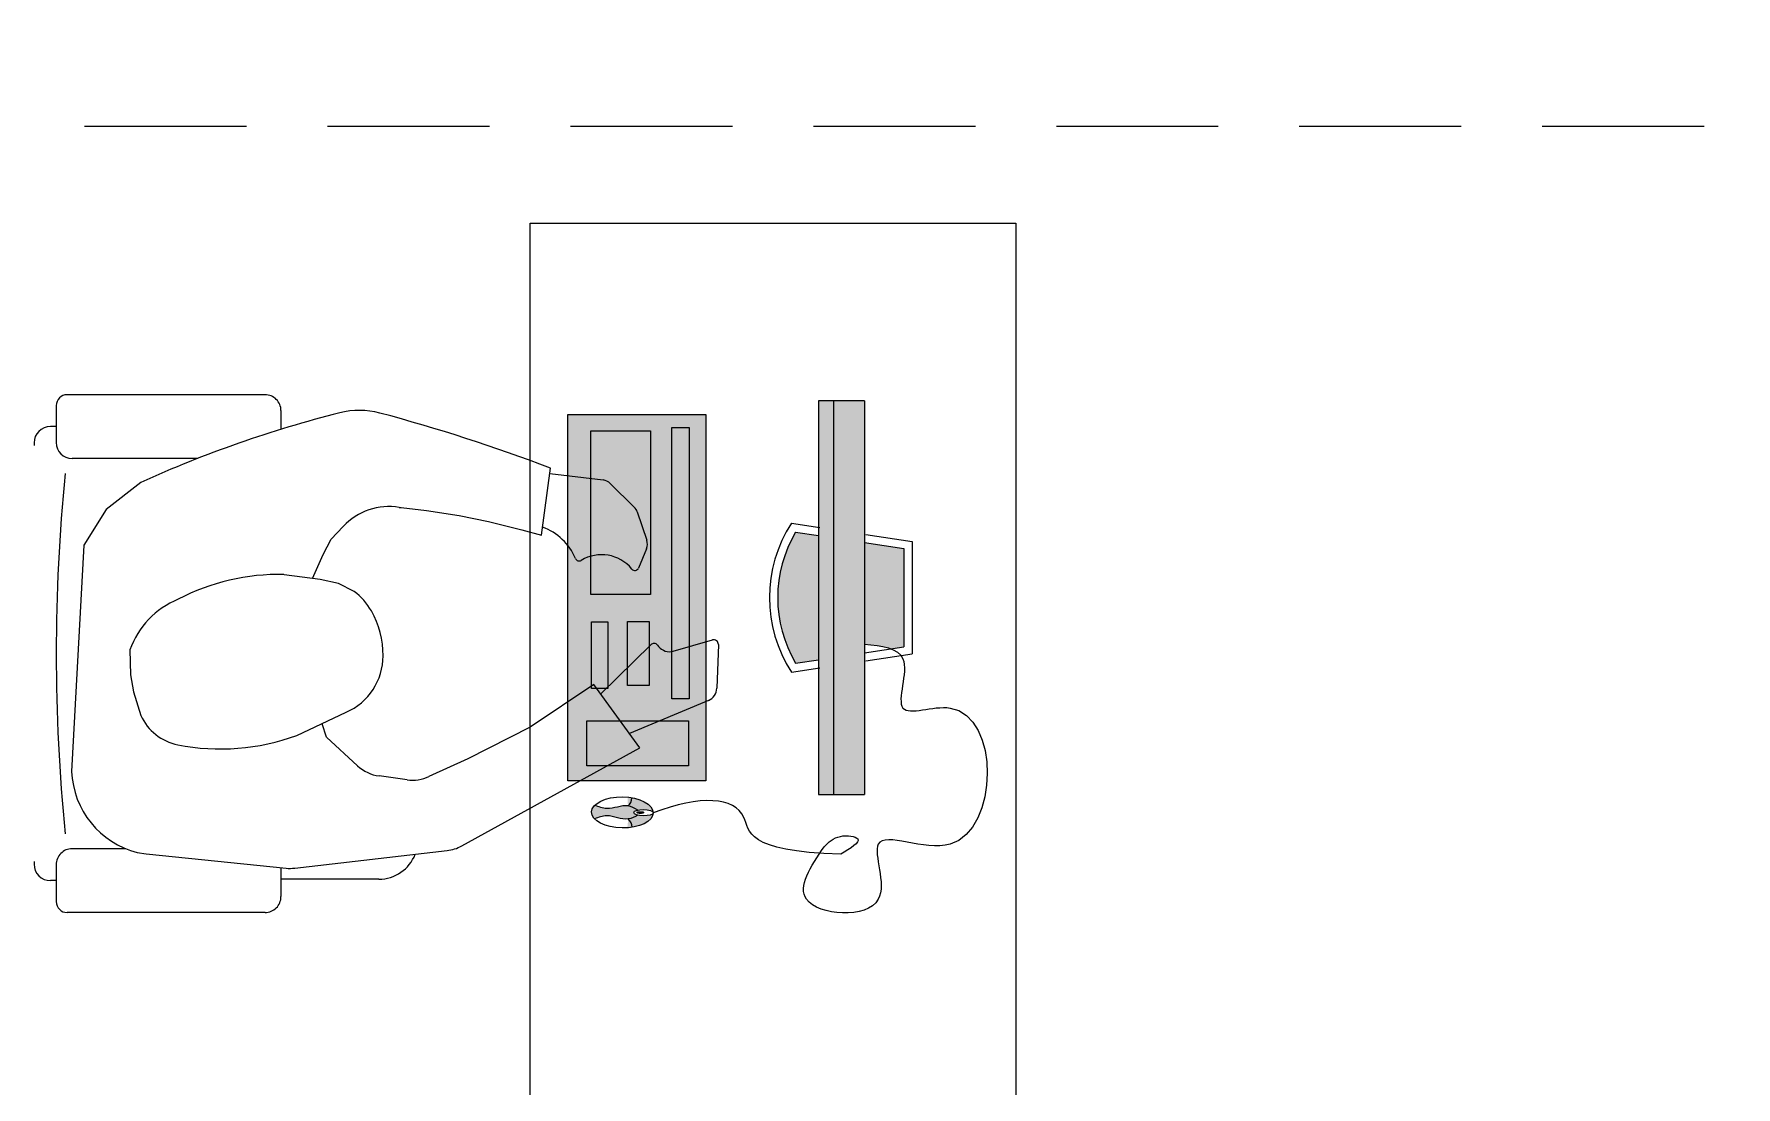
# Model space of a CAD drawing. Extents: x 11034434 to 11724204, y -4674497 to -3911811.
# Drawn here: x 11640632 to 11642733, y -4548749 to -4547449 of the extents above; entities that cross this region are included whole.
import ezdxf

# ---------------------------------------------------------------- set-up
doc = ezdxf.new("R2010")
doc.units = 0
doc.header["$MEASUREMENT"] = 0
doc.linetypes.add('HIDDEN', pattern=[0.375, 0.25, -0.125])
doc.layers.get('0').update_dxf_attribs({"color": 251, "linetype": 'CONTINUOUS'})
doc.layers.add('BEAM', color=251, linetype='CONTINUOUS')
doc.layers.add('HATCH', color=251, linetype='CONTINUOUS')

msp = doc.modelspace()

# ---------------------------------------------------------------- hatches: boundary and pattern name
h = msp.add_hatch(color=254)
h.dxf.hatch_style = 1
h.set_gradient(color1=(209, 209, 209), color2=(191, 191, 191), one_color=1, tint=0.75, name='INVCYLINDER')
h.paths.add_polyline_path([(11641600.3708011, -4547902.137563901), (11641618.61672184, -4547902.137563901), (11641618.61672419, -4548388.13756382), (11641600.3708011, -4548388.137563907)])
h = msp.add_hatch(color=256)
h.dxf.hatch_style = 1
h.paths.add_polyline_path([(11641657.11264259, -4548388.137563634), (11641657.11264259, -4547902.137563901), (11641618.61672184, -4547902.137563901), (11641618.61672419, -4548388.137563819)])
h = msp.add_hatch(color=256)
h.dxf.hatch_style = 1
h.paths.add_polyline_path([(11641439.92919896, -4548352.95401556), (11641439.92919896, -4548297.28719237), (11641314.08792769, -4548297.28719237), (11641314.08792769, -4548352.95401556)], flags=16)
h.paths.add_polyline_path([(11641392.89391122, -4548141.14635751), (11641392.89391122, -4547939.03119705), (11641319.20228365, -4547939.03119705), (11641319.20228365, -4548141.14635751)], flags=0)
h.paths.add_polyline_path([(11641440.64891102, -4548270.129923973), (11641440.64891102, -4547935.229589286), (11641419.23002361, -4547935.229589286), (11641419.23002361, -4548270.129923973)], flags=16)
h.paths.add_polyline_path([(11641460.99677777, -4548371.368083879), (11641460.99677777, -4547918.907043928), (11641290.59859594, -4547918.907043928), (11641290.59859594, -4548371.368083879)])
h.paths.add_polyline_path([(11641391.15260102, -4548253.494533481), (11641364.48313216, -4548253.494533481), (11641364.48313216, -4548174.720651167), (11641391.15260102, -4548174.720651167)], flags=0)
h.paths.add_polyline_path([(11641419.23002361, -4547935.229589286), (11641440.64891102, -4547935.229589286), (11641440.64891102, -4548270.129923973), (11641419.23002361, -4548270.129923973)], flags=0)
h.paths.add_polyline_path([(11641339.95668212, -4548257.18604481), (11641320.14105259, -4548257.18604481), (11641320.14105259, -4548175.134534381), (11641339.95668212, -4548175.134534381)], flags=16)
h.paths.add_polyline_path([(11641439.92919896, -4548297.28719237), (11641439.92919896, -4548352.95401556), (11641314.08792769, -4548352.95401556), (11641314.08792769, -4548297.28719237)], flags=0)
h.paths.add_polyline_path([(11641392.89391122, -4548141.14635751), (11641319.20228365, -4548141.14635751), (11641319.20228365, -4547939.03119705), (11641392.89391122, -4547939.03119705)], flags=16)
h.paths.add_polyline_path([(11641391.15260102, -4548253.494533481), (11641391.15260102, -4548174.720651167), (11641364.48313216, -4548174.720651167), (11641364.48313216, -4548253.494533481)], flags=16)
h = msp.add_hatch(color=254)
h.dxf.hatch_style = 1
h.set_gradient(color1=(209, 209, 209), color2=(191, 191, 191), one_color=1, tint=0.75, name='INVCYLINDER')
h.paths.add_polyline_path([(11641439.92919896, -4548352.95401556), (11641439.92919896, -4548297.28719237), (11641314.08792769, -4548297.28719237), (11641314.08792769, -4548352.95401556)])
h.paths.add_polyline_path([(11641392.89391122, -4548141.14635751), (11641392.89391122, -4547939.03119705), (11641319.20228365, -4547939.03119705), (11641319.20228365, -4548141.14635751)])
h.paths.add_polyline_path([(11641440.64891102, -4548270.129923973), (11641440.64891102, -4547935.229589286), (11641419.23002361, -4547935.229589286), (11641419.23002361, -4548270.129923973)])
h.paths.add_polyline_path([(11641391.15260102, -4548253.494533481), (11641391.15260102, -4548174.720651167), (11641364.48313216, -4548174.720651167), (11641364.48313216, -4548253.494533481)])
h.paths.add_polyline_path([(11641339.95668212, -4548257.18604481), (11641339.95668212, -4548175.134534381), (11641320.14105259, -4548175.134534381), (11641320.14105259, -4548257.18604481)])
h = msp.add_hatch(color=256)
h.dxf.hatch_style = 1
h.paths.add_polyline_path([(11641571.99988035, -4548226.137563905), (11641600.3708011, -4548221.841629386), (11641600.3708011, -4548068.433498422), (11641571.99988035, -4548064.137563902, 0.2729957283025981)])
edge = h.paths.add_edge_path()
edge.add_spline(control_points=[(11641657.11264259, -4548202.748937412), (11641668.91019495, -4548203.878378524), (11641680.7077473, -4548205.007819637), (11641689.76959796, -4548208.304833001)], knot_values=[0, 0, 0, 0, 28.67475405181993, 28.67475405181993, 28.67475405181993, 28.67475405181993], degree=3, periodic=0)
edge.add_line((11641689.76959796, -4548208.304833001), (11641705.73356334, -4548205.887563905))
edge.add_line((11641705.73356334, -4548205.887563905), (11641705.73356334, -4548084.387563903))
edge.add_line((11641705.73356334, -4548084.387563903), (11641657.11264259, -4548077.025367461))
edge.add_line((11641657.11264259, -4548077.025367462), (11641657.11264259, -4548202.748937412))
h = msp.add_hatch(color=256)
h.dxf.hatch_style = 1
edge = h.paths.add_edge_path()
edge.add_arc((11641356.72092587, -4548428.57557889), 13.2539179130793, -0.7401254989600261, 49.46152777128083, ccw=False)
edge.add_ellipse((11641358.12687175, -4548410.415871186), major_axis=(-38.00888260555163, 0.525802816762095), ratio=0.5040939593623253, start_angle=468.5600004429119, end_angle=539.9999999930382)
edge.add_ellipse((11641384.10289673, -4548410.755760269), major_axis=(-12.032857611418, 0.1859137336754329), ratio=0.3216880064047317, start_angle=1.1368683772161603e-13, end_angle=179.9999999586489, ccw=False)
edge.add_ellipse((11641384.10289673, -4548410.755760269), major_axis=(-12.032857611418, 0.1859137336754329), ratio=0.3216880064047317, start_angle=179.9999999586489, end_angle=360, ccw=False)
edge.add_ellipse((11641358.12687175, -4548410.415871186), major_axis=(-38.00888260555163, 0.525802816762095), ratio=0.5040939593623253, start_angle=539.9999999930382, end_angle=612.3013535175419)
edge.add_arc((11641356.7022863, -4548392.131947191), 13.23356822491556, 308.5527937519682, 359.17477029216764, ccw=False)
edge.add_spline(control_points=[(11641364.94991563, -4548402.481050448), (11641356.5641232, -4548401.199742973), (11641342.11782063, -4548408.9205998), (11641328.87754228, -4548403.576482235), (11641324.01276223, -4548401.612931627)], knot_values=[0.4694720371276528, 0.4694720371276528, 0.4694720371276528, 0.4694720371276528, 1.407483953357447, 1.952313826482736, 1.952313826482736, 1.952313826482736, 1.952313826482736], degree=3, periodic=0)
edge.add_ellipse((11641358.12687175, -4548410.415871186), major_axis=(-38.00888260555163, 0.525802816762095), ratio=0.5040939593623253, start_angle=334.2319715187709, end_angle=385.7680284961758)
edge.add_spline(control_points=[(11641323.78230906, -4548418.271775203), (11641328.69640569, -4548416.446759037), (11641342.26213381, -4548411.408666572), (11641356.76806778, -4548419.767540161), (11641365.33542233, -4548418.503002722)], knot_values=[0.4506270724667458, 0.4506270724667458, 0.4506270724667458, 0.4506270724667458, 0.9954569455912964, 1.954670338081569, 1.954670338081569, 1.954670338081569, 1.954670338081569], degree=3, periodic=0)
h = msp.add_hatch(color=256)
h.dxf.hatch_style = 1
edge = h.paths.add_edge_path()
edge.add_ellipse((11641380.25174394, -4548410.572097287), major_axis=(-4.098024485273234, 0.02806017541154782), ratio=0.2661020917250116, start_angle=0, end_angle=359.9999999999999)
at = {"layer": 'HATCH', "ltscale": 500}
h = msp.add_hatch(color=251, dxfattribs=at)
h.dxf.hatch_style = 1
h.paths.add_polyline_path([(11633363.99999977, -4566322.999999946), (11633664.00000006, -4566322.999999946), (11633664.00000006, -4567222.999999944), (11633363.99999977, -4567222.999999944)])
h.paths.add_polyline_path([(11676774, -4570187.999999941), (11677673.99999971, -4570187.999999941), (11677673.99999971, -4570487.99999994), (11676774, -4570487.99999994)])
h.paths.add_polyline_path([(11651189.00000004, -4576252.999999931), (11651488.99999974, -4576252.999999931), (11651488.99999974, -4577153.000869563), (11651189.00000004, -4577153.000869563)])
h.paths.add_polyline_path([(11673573.99999971, -4576252.999999931), (11674173.99999971, -4576252.999999931), (11674173.99999971, -4576552.999999931), (11673573.99999971, -4576552.999999931)])
h.paths.add_polyline_path([(11629934.00000007, -4558132.999999955), (11630684.00000007, -4558132.999999955), (11630684.00000007, -4558432.999999956), (11629934.00000007, -4558432.999999956)])
h.paths.add_polyline_path([(11629934.00000007, -4561662.99999995), (11630834.00000007, -4561662.99999995), (11630834.00000007, -4561962.999999952), (11629934.00000007, -4561962.999999952)])
h.paths.add_polyline_path([(11666915.73913033, -4576152.999999933), (11667744.00000002, -4576152.999999933), (11667744.00000002, -4576452.999999931), (11666915.73913033, -4576452.999999931)])
h.paths.add_polyline_path([(11643159.00000005, -4575552.999130301), (11643459.00000005, -4575552.999130301), (11643459.00000005, -4576452.999999931), (11643159.00000005, -4576452.999999931)])
h.paths.add_polyline_path([(11636988.99999976, -4575702.999130301), (11637289.00000006, -4575702.999130301), (11637289.00000006, -4576452.999999931), (11636988.99999976, -4576452.999999931)])
h.paths.add_polyline_path([(11636664.00000006, -4576477.999999931), (11636964.00000006, -4576477.999999931), (11636964.00000006, -4577228.000869563), (11636664.00000006, -4577228.000869563)])
h.paths.add_polyline_path([(11629934.00000007, -4547262.99999997), (11630684.00000007, -4547262.99999997), (11630684.00000007, -4547562.999999971), (11629934.00000007, -4547562.999999971)])
h.paths.add_polyline_path([(11676774, -4547262.999999972), (11677673.9999997, -4547262.999999972), (11677673.9999997, -4547562.99999997), (11676774, -4547562.99999997)])
h.paths.add_polyline_path([(11629834.00000007, -4566322.999999946), (11630133.99999977, -4566322.999999946), (11630133.99999977, -4567222.999999944), (11629834.00000007, -4567222.999999944)])
h.paths.add_polyline_path([(11636664.00000006, -4575702.999130301), (11636964.00000006, -4575702.999130301), (11636964.00000006, -4576452.999999931), (11636664.00000006, -4576452.999999931)])
h.paths.add_polyline_path([(11676673.99999971, -4533532.999999992), (11676974.00000001, -4533532.999999992), (11676974.00000001, -4532554.73913046), (11676673.99999971, -4532554.73913046)])
h.paths.add_polyline_path([(11629934.00000007, -4554532.999999962), (11630684.00000007, -4554532.999999962), (11630684.00000007, -4554832.999999962), (11629934.00000007, -4554832.999999962)])
h.paths.add_polyline_path([(11658389.00000003, -4576252.999999931), (11658689.00000003, -4576252.999999931), (11658689.00000003, -4577153.000869563), (11658389.00000003, -4577153.000869563)])
h.paths.add_polyline_path([(11676774, -4527302.999999999), (11677673.99999971, -4527302.999999999), (11677673.99999971, -4527602.999999998), (11676774, -4527602.999999998)])
h.paths.add_polyline_path([(11676774, -4543662.999999977), (11677673.9999997, -4543662.999999977), (11677673.9999997, -4543962.999999977), (11676774, -4543962.999999977)])
h.paths.add_polyline_path([(11629934.00000007, -4550932.999999965), (11630684.00000007, -4550932.999999965), (11630684.00000007, -4551232.999999966), (11629934.00000007, -4551232.999999966)])
h.paths.add_polyline_path([(11661988.99999973, -4570222.999999939), (11662289.00000003, -4570222.999999939), (11662289.00000003, -4571123.000869571), (11661988.99999973, -4571123.000869571)])
h.paths.add_polyline_path([(11676774, -4550932.999999966), (11677673.99999971, -4550932.999999966), (11677673.99999971, -4551232.999999966), (11676774, -4551232.999999966)])
h.paths.add_polyline_path([(11634979.00000006, -4536532.999999987), (11635278.99999976, -4536532.999999987), (11635278.99999976, -4537133.000869619), (11634979.00000006, -4537133.000869619)])
h.paths.add_polyline_path([(11629934.00000011, -4536532.999999987), (11630834.00000007, -4536532.999999987), (11630834.00000007, -4536832.999999987), (11629934.00000011, -4536832.999999987)])
h.paths.add_polyline_path([(11676774.00000001, -4536532.999999987), (11677573.99999971, -4536532.999999987), (11677573.99999971, -4536832.999999987), (11676774.00000001, -4536832.999999987)])
h.paths.add_polyline_path([(11673573.99999971, -4565262.999999948), (11674272.90005661, -4565262.999999948), (11674272.90005661, -4565562.999999946), (11673573.99999971, -4565562.999999946)])
h.paths.add_polyline_path([(11670744.00000001, -4576152.999999933), (11671572.26086939, -4576152.999999933), (11671572.26086939, -4576452.999999931), (11670744.00000001, -4576452.999999931)])
h.paths.add_polyline_path([(11676774, -4558132.999999957), (11677673.99999971, -4558132.999999957), (11677673.99999971, -4558432.999999956), (11676774, -4558432.999999956)])
h.paths.add_polyline_path([(11634979.00000006, -4532932.999130362), (11635278.99999976, -4532932.999130362), (11635278.99999976, -4533532.99999999), (11634979.00000006, -4533532.99999999)])
h.paths.add_polyline_path([(11635304.00000036, -4532932.999130362), (11635604.00000006, -4532932.999130362), (11635604.00000006, -4533532.99999999), (11635304.00000036, -4533532.99999999)])
h.paths.add_polyline_path([(11631314.00000006, -4532632.99913051), (11631613.99999976, -4532632.99913051), (11631613.99999976, -4533532.999999992), (11631314.00000006, -4533532.999999992)])
h.paths.add_polyline_path([(11676774, -4576152.999999933), (11677673.9999997, -4576152.999999933), (11677673.9999997, -4576452.999999931), (11676774, -4576452.999999931)])
h.paths.add_polyline_path([(11649423.99999975, -4525002.99913052), (11649723.99999945, -4525002.99913052), (11649723.99999945, -4525903.000000002), (11649423.99999975, -4525903.000000002)])
h.paths.add_polyline_path([(11655453.99999973, -4525002.999130519), (11655753.99999943, -4525002.999130519), (11655753.99999943, -4525903), (11655453.99999973, -4525903)])
h.paths.add_polyline_path([(11633363.99999977, -4575702.999130301), (11633664.00000006, -4575702.999130301), (11633664.00000006, -4576452.999999931), (11633363.99999977, -4576452.999999931)])
h.paths.add_polyline_path([(11635304.00000036, -4536532.999999987), (11635604.00000006, -4536532.999999987), (11635604.00000006, -4537133.000869619), (11635304.00000036, -4537133.000869619)])
h.paths.add_polyline_path([(11646124.00000005, -4525002.999130519), (11646423.99999975, -4525002.999130519), (11646423.99999975, -4525903.000000002), (11646124.00000005, -4525903.000000002)])
h.paths.add_polyline_path([(11631314.00000006, -4526752.999130517), (11631613.99999977, -4526752.999130517), (11631613.99999977, -4527502.999999999), (11631314.00000006, -4527502.999999999)])
h.paths.add_polyline_path([(11634979.00000006, -4540132.999999981), (11635278.99999976, -4540132.999999981), (11635278.99999976, -4540733.000869613), (11634979.00000006, -4540733.000869613)])
h.paths.add_polyline_path([(11635304.00000036, -4540733.000869613), (11635604.00000006, -4540733.000869613), (11635604.00000006, -4540132.999999983), (11635304.00000036, -4540132.999999983)])
h.paths.add_polyline_path([(11633363.99999977, -4561212.999999952), (11633664.00000006, -4561212.999999952), (11633664.00000006, -4561962.99999995), (11633363.99999977, -4561962.99999995)])
h.paths.add_polyline_path([(11634979.00000006, -4526752.999130517), (11635278.99999976, -4526752.999130517), (11635278.99999976, -4527502.999999999), (11634979.00000006, -4527502.999999999)])
h.paths.add_polyline_path([(11632913.99913013, -4576477.999999931), (11633664.00000006, -4576477.999999931), (11633664.00000006, -4576777.999999931), (11632913.99913013, -4576777.999999931)])
h.paths.add_polyline_path([(11661988.99999973, -4576252.999999931), (11662289.00000002, -4576252.999999931), (11662289.00000002, -4577153.000869563), (11661988.99999973, -4577153.000869563)])
h.paths.add_polyline_path([(11633363.99999977, -4570222.99999994), (11633664.00000006, -4570222.99999994), (11633664.00000006, -4570973.00086957), (11633363.99999977, -4570973.00086957)])
h.paths.add_polyline_path([(11654789.00000003, -4576252.999999931), (11655089.00000003, -4576252.999999931), (11655089.00000003, -4577153.000869563), (11654789.00000003, -4577153.000869563)])
h.paths.add_polyline_path([(11676774, -4540132.999999983), (11677673.99999971, -4540132.999999983), (11677673.99999971, -4540432.999999982), (11676774, -4540432.999999982)])
h.paths.add_polyline_path([(11629934.00000007, -4543662.999999977), (11630684.00000007, -4543662.999999977), (11630684.00000007, -4543962.999999977), (11629934.00000007, -4543962.999999977)])
h.paths.add_polyline_path([(11670744.00000001, -4576477.999999931), (11671344.00086964, -4576477.999999931), (11671344.00086964, -4576777.999999931), (11670744.00000001, -4576777.999999931)])
h.paths.add_polyline_path([(11629658.99956525, -4576477.999999931), (11630409.00043458, -4576477.999999931), (11630409.00043458, -4576777.999999931), (11629658.99956525, -4576777.999999931)])
h.paths.add_polyline_path([(11667143.99913009, -4576477.999999931), (11667744.00000002, -4576477.999999931), (11667744.00000002, -4576777.999999931), (11667143.99913009, -4576777.999999931)])
h.paths.add_polyline_path([(11630834.00000007, -4540132.999999981), (11629934.00000041, -4540132.999999981), (11629934.00000041, -4540432.999999981), (11630834.00000007, -4540432.999999981)])
h.paths.add_polyline_path([(11643159.00000005, -4570222.999999939), (11643459.00000005, -4570222.999999939), (11643459.00000005, -4571123.00086957), (11643159.00000005, -4571123.00086957)])
h.paths.add_polyline_path([(11647589.00000004, -4576252.999999931), (11647889.00000004, -4576252.999999931), (11647889.00000004, -4577153.000869563), (11647589.00000004, -4577153.000869563)])
h.paths.add_polyline_path([(11667443.99999972, -4570222.999999941), (11667744.00000002, -4570222.999999941), (11667744.00000002, -4571123.000869571), (11667443.99999972, -4571123.000869571)])
h.paths.add_polyline_path([(11676774, -4561662.999999952), (11677673.9999997, -4561662.999999952), (11677673.9999997, -4561962.999999952), (11676774, -4561962.999999952)])
h.paths.add_polyline_path([(11676774, -4566922.999999945), (11677752.26086939, -4566922.999999945), (11677752.26086939, -4567222.999999944), (11676774, -4567222.999999944)])
h.paths.add_polyline_path([(11637734.00000006, -4526602.999130368), (11638034.00000006, -4526602.999130368), (11638034.00000006, -4527502.999999999), (11637734.00000006, -4527502.999999999)])
edge = h.paths.add_edge_path()
edge.add_line((11658238.99999973, -4526602.999130512), (11658238.99999973, -4527502.999999998))
edge.add_line((11670744.00000001, -4567222.999999944), (11671722.26086969, -4567222.999999944))
edge.add_line((11636664.00000006, -4561212.999999952), (11636664.00000006, -4561962.999999952))
edge.add_line((11658539.00000003, -4533532.99999999), (11658539.00000003, -4532632.99913051))
edge.add_line((11636964.00000006, -4570973.00086957), (11636964.00000006, -4570222.99999994))
edge.add_line((11636988.99999976, -4570222.99999994), (11636988.99999976, -4570973.00086957))
h.paths.add_polyline_path([(11655454.00000003, -4566922.999999944), (11656354.00086936, -4566922.999999944), (11656354.00086936, -4567222.999999944), (11655454.00000003, -4567222.999999944)], flags=17)
h.paths.add_polyline_path([(11640093.99999976, -4566322.999999946), (11640394.00000005, -4566322.999999946), (11640394.00000005, -4567222.99999975), (11640093.99999976, -4567222.99999975)], flags=17)
h.paths.add_polyline_path([(11636988.99999976, -4566472.999999945), (11637289.00000006, -4566472.999999945), (11637289.00000006, -4567222.999999944), (11636988.99999976, -4567222.999999944)], flags=17)
h.paths.add_polyline_path([(11636988.99999976, -4570222.99999994), (11637289.00000006, -4570222.99999994), (11637289.00000006, -4570973.00086957), (11636988.99999976, -4570973.00086957)], flags=17)
h.paths.add_polyline_path([(11645445.73913037, -4566922.999999945), (11646423.99999975, -4566922.999999945), (11646423.99999975, -4567222.999999944), (11645445.73913037, -4567222.999999944)], flags=17)
h.paths.add_polyline_path([(11647249.86956535, -4570222.99999994), (11648228.13043474, -4570222.99999994), (11648228.13043474, -4570522.99999994), (11647249.86956535, -4570522.99999994)], flags=17)
h.paths.add_polyline_path([(11660813.99913069, -4566922.999999945), (11661714.00000003, -4566922.999999945), (11661714.00000003, -4567222.999999944), (11660813.99913069, -4567222.999999944)], flags=17)
h.paths.add_polyline_path([(11649423.99999974, -4566922.999999944), (11650402.26086942, -4566922.999999944), (11650402.26086942, -4567222.999999944), (11649423.99999974, -4567222.999999944)], flags=17)
h.paths.add_polyline_path([(11666843.99913039, -4566922.999999945), (11667744.00000002, -4566922.999999945), (11667744.00000002, -4567222.999999944), (11666843.99913039, -4567222.999999944)], flags=17)
h.paths.add_polyline_path([(11636664.00000006, -4566472.999999945), (11636964.00000006, -4566472.999999945), (11636964.00000006, -4567222.999999944), (11636664.00000006, -4567222.999999944)], flags=17)
h.paths.add_polyline_path([(11636664.00000006, -4570222.99999994), (11636964.00000006, -4570222.99999994), (11636964.00000006, -4570973.00086957), (11636664.00000006, -4570973.00086957)], flags=17)
h.paths.add_polyline_path([(11660813.99913069, -4540132.999999983), (11661714.00000003, -4540132.999999983), (11661714.00000003, -4540432.999999981), (11660813.99913069, -4540432.999999981)], flags=17)
h.paths.add_polyline_path([(11655454.00000003, -4532932.999130362), (11655754.00000003, -4532932.999130362), (11655754.00000003, -4533532.99999999), (11655454.00000003, -4533532.99999999)], flags=16)
h.paths.add_polyline_path([(11655454.00000003, -4547262.999999972), (11656354.00086937, -4547262.999999972), (11656354.00086937, -4547562.999999971), (11655454.00000003, -4547562.999999971)], flags=17)
h.paths.add_polyline_path([(11652224.00000004, -4531072.999999994), (11652824.00086967, -4531072.999999994), (11652824.00086967, -4531372.999999994), (11652224.00000004, -4531372.999999994)], flags=17)
h.paths.add_polyline_path([(11652224.00000004, -4533232.99999999), (11652824.00086967, -4533232.99999999), (11652824.00086967, -4533532.99999999), (11652224.00000004, -4533532.99999999)], flags=16)
h.paths.add_polyline_path([(11660813.99913069, -4561662.999999952), (11661714.00000003, -4561662.999999952), (11661714.00000003, -4561962.99999995), (11660813.99913069, -4561962.99999995)], flags=17)
h.paths.add_polyline_path([(11636664.00000006, -4561212.999999952), (11636964.00000006, -4561212.999999952), (11636964.00000006, -4561962.999999952), (11636664.00000006, -4561962.999999952)], flags=17)
h.paths.add_polyline_path([(11646423.99999976, -4551232.99999999), (11645523.99913042, -4551232.99999999), (11645523.99913042, -4550932.999999967), (11646423.99999976, -4550932.999999967)], flags=17)
h.paths.add_polyline_path([(11639493.99913042, -4558132.999999957), (11640394.00000005, -4558132.999999957), (11640394.00000005, -4558432.999999956), (11639493.99913042, -4558432.999999956)], flags=17)
h.paths.add_polyline_path([(11646124.00000005, -4561362.999999953), (11646423.99999975, -4561362.999999953), (11646423.99999975, -4562262.999999952), (11646124.00000005, -4562262.999999952)], flags=17)
h.paths.add_polyline_path([(11639493.99913042, -4561662.999999952), (11640394.00000005, -4561662.999999952), (11640394.00000005, -4561962.999999952), (11639493.99913042, -4561962.999999952)], flags=17)
h.paths.add_polyline_path([(11655454.00000003, -4558132.999999957), (11656354.00086936, -4558132.999999957), (11656354.00086936, -4558432.999999956), (11655454.00000003, -4558432.999999956)], flags=17)
h.paths.add_polyline_path([(11636988.99999976, -4561212.999999952), (11637289.00000006, -4561212.999999952), (11637289.00000006, -4561962.999999952), (11636988.99999976, -4561962.999999952)], flags=17)
h.paths.add_polyline_path([(11639493.99913042, -4554532.999999962), (11640394.00000005, -4554532.999999962), (11640394.00000005, -4554832.999999962), (11639493.99913042, -4554832.999999962)], flags=17)
h.paths.add_polyline_path([(11660813.9991307, -4543662.999999977), (11661714.00000003, -4543662.999999977), (11661714.00000003, -4543962.999999977), (11660813.9991307, -4543962.999999977)], flags=17)
h.paths.add_polyline_path([(11660813.99913069, -4554532.999999962), (11661714.00000003, -4554532.999999962), (11661714.00000003, -4554832.999999962), (11660813.99913069, -4554832.999999962)], flags=17)
h.paths.add_polyline_path([(11660813.99913069, -4550932.999999966), (11661714.00000003, -4550932.999999966), (11661714.00000003, -4551232.999999966), (11660813.99913069, -4551232.999999966)], flags=17)
h.paths.add_polyline_path([(11664314.00000002, -4565262.999999948), (11664914.00000002, -4565262.999999948), (11664914.00000002, -4565562.999999948), (11664314.00000002, -4565562.999999948)], flags=17)
h.paths.add_polyline_path([(11670744.00000001, -4547262.999999972), (11671644.00086935, -4547262.999999972), (11671644.00086935, -4547562.999999971), (11670744.00000001, -4547562.999999971)], flags=17)
h.paths.add_polyline_path([(11666843.99913039, -4547262.999999972), (11667744.00000002, -4547262.999999972), (11667744.00000002, -4547562.999999971), (11666843.99913039, -4547562.999999971)], flags=17)
h.paths.add_polyline_path([(11649423.99999975, -4554232.999999962), (11649724.00000004, -4554232.999999962), (11649724.00000004, -4555132.99999996), (11649423.99999975, -4555132.99999996)], flags=17)
h.paths.add_polyline_path([(11655454.00000003, -4554532.999999962), (11656354.00086937, -4554532.999999962), (11656354.00086937, -4554832.999999962), (11655454.00000003, -4554832.999999962)], flags=17)
h.paths.add_polyline_path([(11670744.00000001, -4566922.999999945), (11671722.26086969, -4566922.999999945), (11671722.26086969, -4567222.999999944), (11670744.00000001, -4567222.999999944)], flags=17)
h.paths.add_polyline_path([(11646124.00000005, -4554232.999999962), (11646423.99999975, -4554232.999999962), (11646423.99999975, -4555132.99999996), (11646124.00000005, -4555132.99999996)], flags=17)
h.paths.add_polyline_path([(11667443.99999972, -4554232.999999962), (11667744.00000002, -4554232.999999962), (11667744.00000002, -4555132.999999962), (11667443.99999972, -4555132.999999962)], flags=17)
h.paths.add_polyline_path([(11649423.99999974, -4547262.999999971), (11650324.00086967, -4547262.999999971), (11650324.00086967, -4547562.999999972), (11649423.99999974, -4547562.999999972)], flags=17)
h.paths.add_polyline_path([(11662541.50000002, -4533232.999999992), (11663441.50000002, -4533232.999999992), (11663441.50000002, -4533532.99999999), (11662541.50000002, -4533532.99999999)], flags=17)
h.paths.add_polyline_path([(11666843.99999972, -4533232.999999992), (11667744.00000002, -4533232.999999992), (11667744.00000002, -4533532.99999999), (11666843.99999972, -4533532.99999999)], flags=17)
h.paths.add_polyline_path([(11670744.00000001, -4533232.999999992), (11671644.00000001, -4533232.999999992), (11671644.00000001, -4533532.999999996), (11670744.00000001, -4533532.999999996)], flags=17)
h.paths.add_polyline_path([(11655454.00000003, -4550932.999999966), (11656354.00086937, -4550932.999999966), (11656354.00086937, -4551232.999999966), (11655454.00000003, -4551232.999999966)], flags=17)
h.paths.add_polyline_path([(11649423.99999974, -4550932.999999965), (11650324.00086967, -4550932.999999965), (11650324.00086967, -4551232.999999966), (11649423.99999974, -4551232.999999966)], flags=17)
h.paths.add_polyline_path([(11642994.00000005, -4565262.999999946), (11643593.99999975, -4565262.999999946), (11643593.99999975, -4565562.999999946), (11642994.00000005, -4565562.999999946)], flags=17)
h.paths.add_polyline_path([(11655453.99999973, -4540132.999999983), (11656354.00086937, -4540132.999999983), (11656354.00086937, -4540432.999999981), (11655453.99999973, -4540432.999999981)], flags=17)
h.paths.add_polyline_path([(11639493.99913042, -4550932.999999966), (11640394.00000005, -4550932.999999966), (11640394.00000005, -4551232.999999966), (11639493.99913042, -4551232.999999966)], flags=17)
h.paths.add_polyline_path([(11670744.00000001, -4550932.999999966), (11671644.00086935, -4550932.999999966), (11671644.00086935, -4551232.999999966), (11670744.00000001, -4551232.999999966)], flags=17)
h.paths.add_polyline_path([(11666843.99913039, -4550932.999999966), (11667744.00000002, -4550932.999999966), (11667744.00000002, -4551232.999999966), (11666843.99913039, -4551232.999999966)], flags=17)
h.paths.add_polyline_path([(11670744.00000001, -4554232.999999962), (11671044.00000001, -4554232.999999962), (11671044.00000001, -4555132.999999962), (11670744.00000001, -4555132.999999962)], flags=17)
h.paths.add_polyline_path([(11649423.99999974, -4557833.000020843), (11649724.00000004, -4557833.000020843), (11649724.00000004, -4558732.999999955), (11649423.99999974, -4558732.999999955)], flags=17)
h.paths.add_polyline_path([(11670744.00000002, -4561362.999999953), (11671044.00000001, -4561362.999999953), (11671044.00000001, -4562262.999999952), (11670744.00000002, -4562262.999999952)], flags=17)
h.paths.add_polyline_path([(11655454.00000003, -4543662.999999977), (11656354.00086937, -4543662.999999977), (11656354.00086937, -4543962.999999977), (11655454.00000003, -4543962.999999977)], flags=17)
h.paths.add_polyline_path([(11667443.99999972, -4543362.999999977), (11667744.00000002, -4543362.999999977), (11667744.00000002, -4544262.999999977), (11667443.99999972, -4544262.999999977)], flags=17)
h.paths.add_polyline_path([(11670744.00000001, -4543362.999999977), (11671044.00000001, -4543362.999999977), (11671044.00000001, -4544262.999999977), (11670744.00000001, -4544262.999999977)], flags=17)
h.paths.add_polyline_path([(11645523.99913042, -4547262.999999972), (11646423.99999975, -4547262.999999972), (11646423.99999975, -4547562.999999971), (11645523.99913042, -4547562.999999971)], flags=17)
h.paths.add_polyline_path([(11660618.69559775, -4547262.801310254), (11661714.00000003, -4547262.999999972), (11661714.00000003, -4547562.999999973), (11660618.69559775, -4547562.801310255)], flags=17)
h.paths.add_polyline_path([(11639493.99913042, -4547262.999999972), (11640394.00000005, -4547262.999999972), (11640394.00000005, -4547562.999999971), (11639493.99913042, -4547562.999999971)], flags=17)
h.paths.add_polyline_path([(11654449.86956534, -4570222.999999939), (11655428.13043443, -4570222.999999939), (11655428.13043443, -4570522.99999994), (11654449.86956534, -4570522.99999994)], flags=17)
h.paths.add_polyline_path([(11646124.00000005, -4557832.999999957), (11646423.99999975, -4557832.999999957), (11646423.99999975, -4558732.999999955), (11646124.00000005, -4558732.999999955)], flags=17)
h.paths.add_polyline_path([(11641979.00000005, -4527502.999999999), (11642278.99999976, -4527502.999999999), (11642278.99999976, -4526702.999130368), (11641979.00000005, -4526702.999130368)], flags=17)
h.paths.add_polyline_path([(11670744.00000001, -4539832.999999981), (11671044.00000001, -4539832.999999981), (11671044.00000001, -4540732.999999981), (11670744.00000001, -4540732.999999981)], flags=17)
h.paths.add_polyline_path([(11646124.00000005, -4530472.999130512), (11646423.99999975, -4530472.999130512), (11646423.99999975, -4531372.999999994), (11646124.00000005, -4531372.999999994)], flags=17)
h.paths.add_polyline_path([(11660813.99913069, -4536532.999999987), (11661714.00000003, -4536532.999999987), (11661714.00000003, -4536832.999999987), (11660813.99913069, -4536832.999999987)], flags=17)
h.paths.add_polyline_path([(11655454.00000003, -4530472.999130512), (11655753.99999973, -4530472.999130512), (11655753.99999973, -4531372.999999994), (11655454.00000003, -4531372.999999994)], flags=17)
h.paths.add_polyline_path([(11641979.00000005, -4532632.99913051), (11642278.99999975, -4532632.99913051), (11642278.99999975, -4533532.99999999), (11641979.00000005, -4533532.99999999)], flags=17)
h.paths.add_polyline_path([(11658239.00000003, -4532632.99913051), (11658538.99999973, -4532632.99913051), (11658538.99999944, -4533533.000000017), (11658238.99999974, -4533533.000000017)], flags=16)
h.paths.add_polyline_path([(11639493.99913042, -4536532.999999987), (11640394.00000005, -4536532.999999987), (11640394.00000005, -4536832.999999987), (11639493.99913042, -4536832.999999987)], flags=17)
h.paths.add_polyline_path([(11649423.99999975, -4536532.999999987), (11650069.00000004, -4536532.999999987), (11650069.00000004, -4536832.999999987), (11649423.99999975, -4536832.999999987)], flags=17)
h.paths.add_polyline_path([(11637734.00000006, -4532632.99913051), (11638033.99999976, -4532632.99913051), (11638033.99999976, -4533532.999999992), (11637734.00000006, -4533532.999999992)], flags=17)
h.paths.add_polyline_path([(11667443.99999972, -4526602.999130517), (11667743.99999942, -4526602.999130517), (11667743.99999942, -4527502.999999998), (11667443.99999972, -4527502.999999998)], flags=17)
h.paths.add_polyline_path([(11646124.00000005, -4532632.99913051), (11646423.99999975, -4532632.99913051), (11646423.99999975, -4533532.99999999), (11646124.00000005, -4533532.99999999)], flags=17)
h.paths.add_polyline_path([(11662841.49999973, -4526602.999130517), (11663141.49999943, -4526602.999130517), (11663141.49999943, -4527502.999999998), (11662841.49999973, -4527502.999999998)], flags=17)
h.paths.add_polyline_path([(11670744.00000001, -4536532.999999987), (11671644.00086935, -4536532.999999987), (11671644.00086935, -4536832.999999987), (11670744.00000001, -4536832.999999987)], flags=17)
h.paths.add_polyline_path([(11646124.00000005, -4543362.999999977), (11646423.99999975, -4543362.999999977), (11646423.99999975, -4544262.999999977), (11646124.00000005, -4544262.999999977)], flags=17)
h.paths.add_polyline_path([(11639493.99913042, -4540132.999999981), (11640394.00000005, -4540132.999999981), (11640394.00000005, -4540432.999999981), (11639493.99913042, -4540432.999999981)], flags=17)
h.paths.add_polyline_path([(11658238.99999973, -4526602.999130512), (11658538.99999943, -4526602.999130512), (11658538.99999943, -4527502.999999994), (11658238.99999973, -4527502.999999994)], flags=17)
h.paths.add_polyline_path([(11666843.99913038, -4536532.999999987), (11667744.00000003, -4536532.999999987), (11667744.00000005, -4536832.999999987), (11666843.99913039, -4536832.999999987)], flags=17)
h.paths.add_polyline_path([(11670744.00000002, -4526602.999130517), (11671043.99999972, -4526602.999130517), (11671043.99999972, -4527502.999999998), (11670744.00000002, -4527502.999999998)], flags=17)
h.paths.add_polyline_path([(11658049.86956504, -4570222.99999994), (11659028.13043472, -4570222.99999994), (11659028.13043472, -4570522.99999994), (11658049.86956504, -4570522.99999994)], flags=17)
h.paths.add_polyline_path([(11655454.00000003, -4536532.999999987), (11656354.00086937, -4536532.999999987), (11656354.00086937, -4536832.999999987), (11655454.00000003, -4536832.999999987)], flags=17)
h.paths.add_polyline_path([(11655453.99999973, -4561662.999999952), (11656354.00086936, -4561662.999999952), (11656354.00086936, -4561962.999999952), (11655453.99999973, -4561962.999999952)], flags=17)
h.paths.add_polyline_path([(11649423.99999975, -4539832.999999981), (11649724.00000004, -4539832.999999981), (11649724.00000004, -4540732.999999981), (11649423.99999975, -4540732.999999981)], flags=17)
h.paths.add_polyline_path([(11660813.99913069, -4558132.999999957), (11661714.00000003, -4558132.999999957), (11661714.00000003, -4558432.999999956), (11660813.99913069, -4558432.999999956)], flags=17)
h.paths.add_polyline_path([(11646124.00000005, -4540732.999999981), (11646423.99999974, -4540732.999999981), (11646423.99999974, -4539835.425380757), (11646124.00000005, -4539835.425380757)], flags=17)
h.paths.add_polyline_path([(11667443.99999972, -4557832.999999957), (11667744.00000002, -4557832.999999957), (11667744.00000002, -4558732.999999955), (11667443.99999972, -4558732.999999955)], flags=17)
h.paths.add_polyline_path([(11649423.99999975, -4561362.999999953), (11649724.00000004, -4561362.999999953), (11649724.00000004, -4562262.999999952), (11649423.99999975, -4562262.999999952)], flags=17)
h.paths.add_polyline_path([(11670744.00000001, -4557832.999999957), (11671044.00000001, -4557832.999999957), (11671044.00000001, -4558732.999999955), (11670744.00000001, -4558732.999999955)], flags=17)
h.paths.add_polyline_path([(11645445.73913037, -4536532.999999987), (11646423.99999975, -4536532.999999987), (11646423.99999975, -4536832.999999987), (11645445.73913037, -4536832.999999987)], flags=17)
h.paths.add_polyline_path([(11667443.99999972, -4561362.999999952), (11667744.00000002, -4561362.999999952), (11667744.00000002, -4562262.999999952), (11667443.99999972, -4562262.999999952)], flags=17)
h.paths.add_polyline_path([(11649423.99999975, -4543362.999999977), (11649724.00000004, -4543362.999999977), (11649724.00000004, -4544262.999999977), (11649423.99999975, -4544262.999999977)], flags=17)
h.paths.add_polyline_path([(11639493.99913042, -4543662.999999977), (11640393.99999976, -4543662.999999977), (11640393.99999976, -4543962.999999977), (11639493.99913042, -4543962.999999977)], flags=17)
h.paths.add_polyline_path([(11667443.99999972, -4539832.999999981), (11667744.00000002, -4539832.999999981), (11667744.00000002, -4540732.999999981), (11667443.99999972, -4540732.999999981)], flags=17)
h.paths.add_polyline_path([(11671044.00000001, -4570280.155522471), (11670744.00000001, -4570280.155593115), (11670744.00000001, -4571201.260869471), (11671044.00000001, -4571201.260869471)])

# ---------------------------------------------------------------- linework, layer by layer
at = {"lineweight": 25, "ltscale": 500}
for p, q in [((11641244.07226944, -4549982.530511972, -0.001307588070631), (11641244.07226944, -4547682.672092812, -0.001307588070631)), ((11641244.07226944, -4547682.672092812, -0.001307588070631), (11641844.07226944, -4547682.672092812, -0.001307588070631)), ((11641844.07226944, -4547682.672092812, -0.001307588070631), (11641844.07226944, -4549982.530511972, -0.001307588070631))]:
    msp.add_line(p, q, dxfattribs=at)
at = {"lineweight": 25}
for p, q in [((11640916.85057157, -4547894.601435381), (11640672.37536213, -4547894.601435381)), ((11640658.9483994, -4547908.028398117), (11640658.9483994, -4547953.72968751)), ((11640936.5225953, -4547914.273459101), (11640936.5225953, -4547937.39294965)), ((11641657.11264259, -4547902.137563901), (11641600.3708011, -4547902.137563901)), ((11641600.3708011, -4547902.137563901), (11641600.3708011, -4548388.137563907)), ((11641618.61672184, -4547902.137563901), (11641618.61672419, -4548388.13756377)), ((11641657.11264259, -4547902.137563901), (11641657.11264259, -4548388.137563907)), ((11640658.9483994, -4547933.945482821), (11640651.74697717, -4547933.945482821)), ((11641290.59859594, -4548371.368083879), (11641290.59859594, -4547918.907043928)), ((11641290.59859594, -4547918.907043928), (11641460.99677777, -4547918.907043928)), ((11641419.23002361, -4548270.129923973), (11641419.23002361, -4547935.229589286)), ((11641419.23002361, -4547935.229589286), (11641440.64891102, -4547935.229589286)), ((11641440.64891102, -4547935.229589286), (11641440.64891102, -4548270.129923973)), ((11641460.99677777, -4547918.907043928), (11641460.99677777, -4548371.368083879)), ((11640631.56033893, -4547954.132121062), (11640631.56033893, -4547957.480618457)), ((11641319.20228365, -4548141.14635751), (11641319.20228365, -4547939.03119705)), ((11641319.20228365, -4547939.03119705), (11641392.89391122, -4547939.03119705)), ((11641392.89391122, -4547939.03119705), (11641392.89391122, -4548141.14635751)), ((11640833.68990439, -4547973.28953026), (11640678.50824215, -4547973.28953026)), ((11641258.23550175, -4548067.970768326), (11641269.26306907, -4547985.18797375)), ((11641268.50721663, -4547991.904151938), (11641334.4350954, -4547999.884053178)), ((11640763.29073669, -4548002.850436173), (11640720.72412304, -4548036.24701805)), ((11641343.04274686, -4548004.046629369), (11641372.81939373, -4548033.5279081)), ((11640720.72412304, -4548036.24701805), (11640693.07295449, -4548080.280215009)), ((11641082.54226598, -4548033.703351937), (11641084.81070568, -4548034.059742872)), ((11641084.81070568, -4548034.059742872), (11641116.04771923, -4548037.585127914)), ((11641116.04771923, -4548037.585127914), (11641156.51522451, -4548043.942912982)), ((11641376.4166511, -4548039.28991028), (11641388.2637176, -4548074.354945853)), ((11640998.47307655, -4548072.777984342), (11641013.36836833, -4548057.149400907)), ((11641156.51522451, -4548043.942912982), (11641192.7240531, -4548051.013836385)), ((11641192.7240531, -4548051.013836385), (11641233.90469671, -4548061.630298148)), ((11641233.90469671, -4548061.630298148), (11641258.23550175, -4548067.970768326)), ((11641566.9037227, -4548053.12548618), (11641601.88665272, -4548058.422613403)), ((11640693.07295449, -4548080.280215009), (11640677.86865193, -4548359.841617012)), ((11640988.5495998, -4548091.952106137), (11640998.47307655, -4548072.777984342)), ((11641571.99988035, -4548064.137563903), (11641600.3708011, -4548068.433498422)), ((11641657.11264259, -4548077.025367462), (11641705.73356334, -4548084.387563903)), ((11641658.62849422, -4548067.014482442), (11641715.85856334, -4548075.680279074)), ((11641715.85856334, -4548075.680279074), (11641715.85856334, -4548214.594848733)), ((11640975.29047457, -4548121.4773465), (11640988.5495998, -4548091.952106137)), ((11641387.91694821, -4548084.723384108), (11641378.03263039, -4548108.587300969)), ((11641705.73356334, -4548084.387563903), (11641705.73356334, -4548205.887563905)), ((11640984.98294436, -4548122.700580085), (11640940.25676238, -4548117.055933353)), ((11641007.70260451, -4548127.652241798), (11640984.98294436, -4548122.700580085)), ((11641026.87672631, -4548137.575718545), (11641007.70260451, -4548127.652241798)), ((11641392.89391122, -4548141.14635751), (11641319.20228365, -4548141.14635751)), ((11641320.14105259, -4548257.18604481), (11641320.14105259, -4548175.134534381)), ((11641320.14105259, -4548175.134534381), (11641339.95668212, -4548175.134534381)), ((11641339.95668212, -4548175.134534381), (11641339.95668212, -4548257.18604481)), ((11641364.48313216, -4548253.494533481), (11641364.48313216, -4548174.720651167)), ((11641364.48313216, -4548174.720651167), (11641391.15260102, -4548174.720651167)), ((11641391.15260102, -4548174.720651167), (11641391.15260102, -4548253.494533481)), ((11640750.01216752, -4548209.772546792), (11640750.74545918, -4548240.296422007)), ((11641331.44112809, -4548263.874798568), (11641393.12503809, -4548203.306876978)), ((11641401.5368597, -4548203.833269245), (11641402.8578045, -4548205.502190478)), ((11641420.88571136, -4548211.287410436), (11641469.37601459, -4548197.332398774)), ((11641476.60489783, -4548202.977437735), (11641474.69392081, -4548256.947952991)), ((11641657.11264259, -4548213.249760349), (11641705.73356334, -4548205.887563905)), ((11641571.99988035, -4548226.137563905), (11641600.3708011, -4548221.841629386)), ((11641658.62849422, -4548223.260645363), (11641715.85856334, -4548214.594848733)), ((11640750.74545918, -4548240.296422007), (11640754.31115086, -4548261.589805491)), ((11641566.9037227, -4548237.149641629), (11641601.88665272, -4548231.852514403)), ((11640754.31115086, -4548261.589805491), (11640763.56179591, -4548290.687404034)), ((11641322.78499556, -4548252.517304533), (11641244.02970665, -4548305.108161525)), ((11641339.95668212, -4548257.18604481), (11641320.14105259, -4548257.18604481)), ((11641379.63452925, -4548330.559455112), (11641322.78499556, -4548252.517304533)), ((11641391.15260102, -4548253.494533481), (11641364.48313216, -4548253.494533481)), ((11641464.28085389, -4548272.020767592), (11641366.99490364, -4548312.81713458)), ((11641440.64891102, -4548270.129923973), (11641419.23002361, -4548270.129923973)), ((11640955.95569224, -4548315.385252646), (11641016.99382242, -4548286.713747231)), ((11640992.83286969, -4548317.506480187), (11640987.48398584, -4548301.124532308)), ((11641244.02970665, -4548305.108161525), (11641167.39367942, -4548344.209850089)), ((11641314.08792769, -4548352.95401556), (11641314.08792769, -4548297.28719237)), ((11641314.08792769, -4548297.28719237), (11641439.92919896, -4548297.28719237)), ((11641439.92919896, -4548297.28719237), (11641439.92919896, -4548352.95401556)), ((11641031.18295104, -4548352.794333182), (11640992.83286969, -4548317.506480187)), ((11641159.63375121, -4548451.711465852), (11641379.63452925, -4548330.559455112)), ((11641167.39367942, -4548344.209850089), (11641119.28638569, -4548366.070467864)), ((11641439.92919896, -4548352.95401556), (11641314.08792769, -4548352.95401556)), ((11641092.30416286, -4548370.026631162), (11641057.84732919, -4548365.334180555)), ((11641460.99677777, -4548371.368083879), (11641290.59859594, -4548371.368083879)), ((11641600.3708011, -4548388.137563907), (11641657.11264259, -4548388.137563634)), ((11640744.8087057, -4548455.254111402), (11640678.50824215, -4548455.254111402)), ((11640758.94813907, -4548460.022940599), (11640770.03143481, -4548461.421702718)), ((11640770.03143481, -4548461.421702718), (11640942.89259732, -4548479.193590757)), ((11640953.54639492, -4548479.128826621), (11641141.53427155, -4548457.489078034)), ((11640631.56033893, -4548471.063023207), (11640631.56033893, -4548474.411520602)), ((11640658.9483994, -4548474.813954152), (11640658.9483994, -4548520.515243547)), ((11640936.5225953, -4548478.538689671), (11640936.5225953, -4548514.270182562)), ((11640658.9483994, -4548494.598158842), (11640651.74697717, -4548494.598158842)), ((11641057.21054947, -4548492.741211323), (11640936.5225953, -4548492.741211323)), ((11640916.85057157, -4548533.942206282), (11640672.37536213, -4548533.942206282))]:
    msp.add_line(p, q, dxfattribs=at)
for centre, radius, start, end in [((11641709.297523, -4548145.137563905), 169.535296654641, 147.1302492356484, 212.8697507643516), ((11641709.297523, -4548145.137563905), 159.4102966545111, 149.4611315030098, 210.5388684969902), ((11641356.70530005, -4548392.062473927), 13.23356822491399, 307.5346679415173, 359.17477026368), ((11641356.72393962, -4548428.506105626), 13.25391791307647, 359.2598744739191, 49.57731253590332)]:
    msp.add_arc(centre, radius, start, end)
for centre, major_axis, ratio, start_param, end_param in [((11640672.37536213, -4547908.028398117), (9.494296401354056, -9.49429640135406), 0.9999999999825856, 2.356194489987452, 3.926990816995949), ((11640916.85057157, -4547914.273459101), (13.91022137199913, -13.91022137199914), 0.9999999999948044, 0.7853981632661414, 2.356194490323652), ((11641033.26975537, -4548012.300701849), (69.55110686109333, 69.55110686109329), 0.9999999999922972, 0.5245935870712961, 1.034846285015164), ((11640651.74697717, -4547954.132121062), (14.27410878911319, 14.27410878911319), 0.9999999999968344, 0.7853981633990309, 2.356194490190762), ((11641379.73659812, -4549372.305442424), (1447.136039318335, 401.5093995956748), 0.9999999999909284, 1.549600955838368, 1.723122804882322), ((11640500.37434159, -4550009.036850597), (1530.874611381044, 1530.874611381043), 0.999999999999548, 0.4223262155096761, 0.5245935870784812), ((11640678.50824215, -4547953.72968751), (13.83089744787387, 13.83089744787387), 0.9999999999889968, 2.356194490186843, 3.926990816959075), ((11642889.22331783, -4548214.271820831), (2229.876687132462, 42.14465543558835), 0.9999999999972996, 3.022800990543049, 3.222588829028481), ((11641332.66221088, -4548014.531166254), (10.43266602946367, -10.43266602946368), 0.9999999999528294, 1.575780735277725, 2.235740591780718), ((11641070.32951043, -4548111.437931615), (55.64088548841531, -55.64088548841534), 0.9999999999964654, 2.200359914233175, 3.165611577415639), ((11641362.43885775, -4548044.012444983), (10.43266602897516, 10.43266602897516), 0.999999999912298, -0.4595793208408123, 0.004984408357254999), ((11641236.05547065, -4548123.626868612), (49.13304974877249, 49.13304974877248), 0.9999999999936964, -0.389622103009974, 0.4407300291481918), ((11641374.28592425, -4548079.077480558), (10.43266602920555, -10.43266602920556), 0.9999999999960528, 0.3927148266146453, 1.111217006131666), ((11641304.7066038, -4548094.942840778), (3.477555343100191, -3.477555343100192), 0.9999999999919084, 4.322766877370706, 6.041939226905843), ((11641332.30395153, -4548140.551677935), (34.21713678074433, -34.21713678074434), 0.9999999999989412, 1.473298528736193, 2.900346572703747), ((11640933.69385388, -4548382.704587508), (59.83415846814819, -259.3372468388579), 0.9999999999800566, 2.890445684544623, 3.399922006666372), ((11641373.48895574, -4548106.705333119), (3.477555343015624, 3.477555343015624), 0.999999999991596, 3.044094856633167, 5.105103806401785), ((11640981.3243534, -4548199.371173232), (54.28488232309839, 54.28488232309837), 0.9999999999751112, -0.2689542873623081, 0.150173442323088), ((11640848.88103326, -4548244.352515645), (74.06357693963052, -74.06357693963052), 0.9999999999983372, 2.740689677367521, 3.590533477573346), ((11640957.43604917, -4548214.764169553), (74.35663504840407, -74.35663504840407), 0.9999999999974536, 0.7645531225114562, 1.316959407778838), ((11641397.09444597, -4548207.349422797), (4.00614375527071, -4.006143755270712), 0.9999999999743612, 1.454932305411495, 3.13246430422997), ((11641416.1850457, -4548194.95372982), (12.01843126551085, 12.01843126551085), 0.999999999997271, 3.025728631543674, 4.207208236835285), ((11641470.94290314, -4548202.77695898), (4.006143755127279, 4.006143755127276), 0.9999999999974482, -0.8207911744576712, 1.065615582654755), ((11640986.27020245, -4548216.873728173), (53.95168711967325, 53.95168711967325), 0.9999999999976942, 4.341425852250929, 5.496708926210519), ((11641457.70793674, -4548256.346516724), (12.01843126551718, -12.01843126551719), 0.9999999999947533, 5.894858135868902, 7.033190459899687), ((11640821.39693898, -4548264.648399688), (44.84937859720977, 44.84937859720976), 0.9999999999894806, 2.779238056168732, 3.730613084754673), ((11640861.87346395, -4548057.051033435), (194.4068343640645, 194.4068343640644), 0.9999999999988732, 3.733549878638648, 4.276248965253739), ((11641064.48358444, -4548316.603919433), (34.77555343013054, 34.77555343013052), 0.9999999999582736, 3.183153637441005, 3.79164000081273), ((11640786.57548697, -4548354.762785945), (76.95118748228147, 76.95118748228144), 0.9999999999992522, 2.402880979998255, 3.670313084966672), ((11641098.94041811, -4548321.296370038), (34.77555343070137, 34.77555343070136), 0.9999999999998906, 3.791640000728147, 4.353509187199812), ((11640678.50824215, -4548474.813954152), (13.83089744804299, 13.83089744804299), 0.9999999999877724, 0.7853981634372302, 2.356194490287236), ((11641057.21054947, -4548444.342429472), (34.22310684753788, -34.2231068475379), 0.999999999997405, 5.497787143794447, 6.694930219679626), ((11641135.91017301, -4548408.63165538), (34.77555343005707, -34.77555343005707), 0.9999999999679604, 5.612395169929391, 6.001159191570573), ((11640651.74697717, -4548474.411520602), (14.27410878911319, -14.27410878911319), 0.9999999999968344, 3.92699081705407, 5.497787143780554), ((11640947.92229638, -4548430.271403967), (34.77555343737898, 34.77555343737897), 0.9999999999833574, 3.824540584565052, 4.041598843163365), ((11640672.37536213, -4548520.515243547), (9.49429640135406, 9.494296401354056), 0.9999999999825856, 2.356194490183638, 3.926990816995949), ((11640916.85057157, -4548514.270182562), (13.91022137215405, -13.91022137215406), 0.999999999995628, 5.497787143846903, 7.068583470646173)]:
    msp.add_ellipse(centre, major_axis=major_axis, ratio=ratio, start_param=start_param, end_param=end_param)
for centre, major_axis, ratio in [((11641358.12988549, -4548410.346397923), (-38.00888260555114, 0.5258028167620885), 0.5040939593623253), ((11641384.10591047, -4548410.686287005), (-12.03285761141819, 0.1859137336754349), 0.3216880064047317), ((11641380.25174394, -4548410.572097287), (-4.098024485273249, 0.02806017541154776), 0.2661020917250114)]:
    msp.add_ellipse(centre, major_axis=major_axis, ratio=ratio)
for points, knots in [([(11641657.11264259, -4548202.748937412), (11641678.02001221, -4548204.750508762), (11641723.86624189, -4548209.139607036), (11641682.19884809, -4548304.139255339), (11641825.1820406, -4548241.629402409), (11641822.58537191, -4548506.735638609), (11641645.46206833, -4548414.159776259), (11641706.81725672, -4548546.219383233), (11641553.01995075, -4548534.055346578), (11641590.68839824, -4548477.362916036), (11641607.09654926, -4548452.668031485)], [0, 0, 0, 0, 50.8167850067677, 111.4323819810363, 169.6498914630922, 337.8053822526546, 426.5245843780996, 494.542409927568, 583.2616120530132, 651.732814638488, 651.732814638488, 651.732814638488, 651.732814638488]), ([(11641627.66487622, -4548461.969377104), (11641509.15661344, -4548458.723163221), (11641524.79472632, -4548392.772231028), (11641453.96433393, -4548388.728050483), (11641396.13876809, -4548410.872200741)], [0, 0, 0, 0, 1.55833911271002, 3.964450640453975, 3.964450640453975, 3.964450640453975, 3.964450640453975]), ([(11641377.11105338, -4548413.739745672), (11641373.23740926, -4548415.789476241), (11641361.11748965, -4548422.202705989), (11641342.26540331, -4548411.339098325), (11641328.69941944, -4548416.377285771), (11641323.78532282, -4548418.20230194)], [0, 0, 0, 0, 12.67308893347658, 39.65176308746821, 54.97510325976589, 54.97510325976589, 54.97510325976589, 54.97510325976589]), ([(11641377.16673612, -4548407.427100971), (11641373.16028606, -4548405.241032536), (11641361.1431293, -4548398.684024045), (11641342.12284417, -4548408.851937741), (11641328.88055603, -4548403.507008974), (11641324.01577597, -4548401.543458365)], [0, 0, 0, 0, 13.19757050230566, 39.58548617514264, 54.90882637372638, 54.90882637372638, 54.90882637372638, 54.90882637372638]), ([(11641607.09654926, -4548452.668031485), (11641612.69277663, -4548447.166699074), (11641623.38797861, -4548436.652855109), (11641661.05860243, -4548441.777968692), (11641639.73126212, -4548454.673475949), (11641627.66487622, -4548461.969377104)], [0, 0, 0, 0, 23.91147575873307, 45.69829747702622, 74.08502591912976, 74.08502591912976, 74.08502591912976, 74.08502591912976])]:
    msp.add_open_spline(points, degree=3, knots=knots)
at = {"layer": 'BEAM', "linetype": 'HIDDEN', "lineweight": 18, "ltscale": 800}
msp.add_line((11640394.00000005, -4547562.999999971), (11645523.99913042, -4547562.999999971), dxfattribs=at)

doc.saveas('drawing.dxf')
